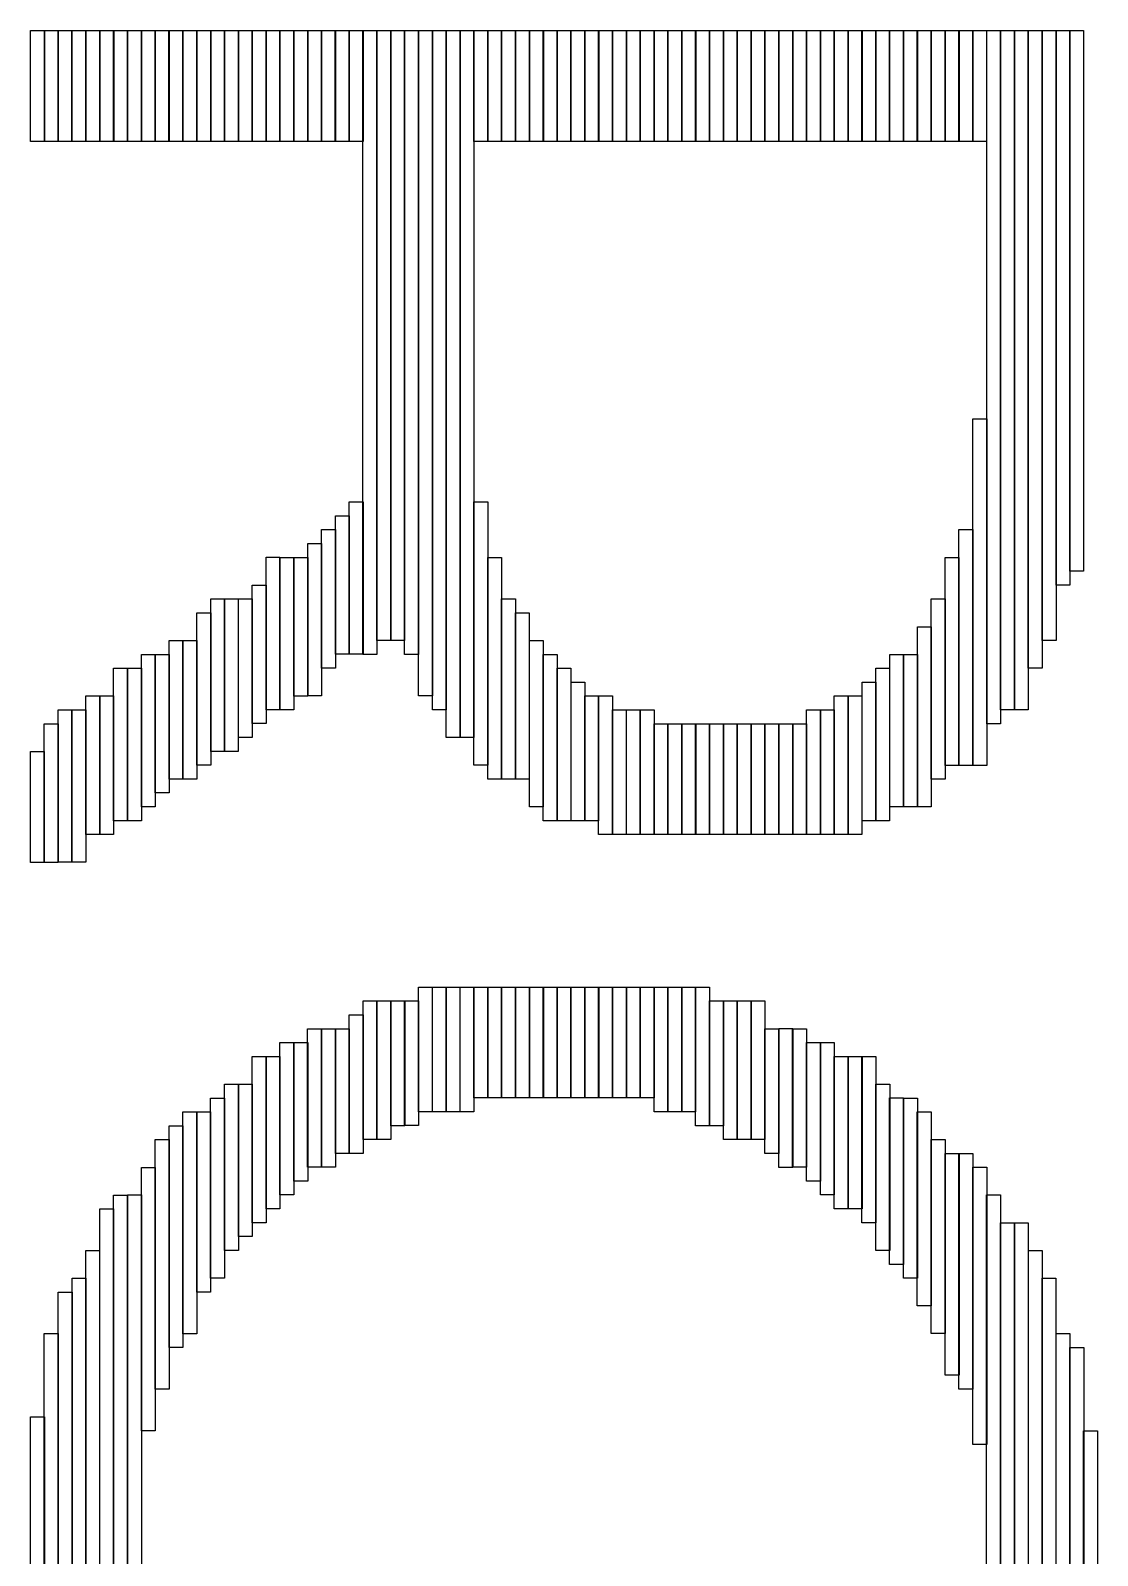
# Model space of a CAD drawing. Header units: inches. Extents: x -22 to 5433, y -38 to 5417.
# Drawn here: x -9.59 to -8.05, y -1.033 to 1.168 of the extents above; entities that cross this region are included whole.
import ezdxf

# ---------------------------------------------------------------- set-up
doc = ezdxf.new("R2010")
doc.units = ezdxf.units.IN
doc.layers.add('Top Overlay', color=2, linetype='Continuous')

msp = doc.modelspace()

# ---------------------------------------------------------------- linework, layer by layer
at = {"layer": 'Top Overlay'}
for p, q in [((-9.5899, 1.0075), (-9.5899, 1.1675)), ((-9.5899, 1.1675), (-9.5698, 1.1675)), ((-9.5698, 1.0075), (-9.5698, 1.1675)), ((-9.5698, 1.1675), (-9.5498, 1.1675)), ((-9.5698, 1.1675), (-9.5698, 1.0075)), ((-9.55, 1.0075), (-9.55, 1.1675)), ((-9.55, 1.1675), (-9.53, 1.1675)), ((-9.5498, 1.1675), (-9.5498, 1.0075)), ((-9.53, 1.0075), (-9.53, 1.1675)), ((-9.53, 1.1675), (-9.5099, 1.1675)), ((-9.53, 1.1675), (-9.53, 1.0075)), ((-9.5099, 1.0075), (-9.5099, 1.1675)), ((-9.5099, 1.1675), (-9.4898, 1.1675)), ((-9.5099, 1.1675), (-9.5099, 1.0075)), ((-9.4898, 1.0075), (-9.4898, 1.1675)), ((-9.4898, 1.1675), (-9.4698, 1.1675)), ((-9.4898, 1.1675), (-9.4898, 1.0075)), ((-9.47, 1.0075), (-9.47, 1.1675)), ((-9.47, 1.1675), (-9.4499, 1.1675)), ((-9.4698, 1.1675), (-9.4698, 1.0075)), ((-9.4499, 1.0075), (-9.4499, 1.1675)), ((-9.4499, 1.1675), (-9.4299, 1.1675)), ((-9.4499, 1.1675), (-9.4499, 1.0075)), ((-9.4299, 1.0075), (-9.4299, 1.1675)), ((-9.4299, 1.1675), (-9.4098, 1.1675)), ((-9.4299, 1.1675), (-9.4299, 1.0075)), ((-9.4098, 1.0075), (-9.4098, 1.1675)), ((-9.4098, 1.1675), (-9.3897, 1.1675)), ((-9.4098, 1.1675), (-9.4098, 1.0075)), ((-9.39, 1.0075), (-9.39, 1.1675)), ((-9.39, 1.1675), (-9.3699, 1.1675)), ((-9.3897, 1.1675), (-9.3897, 1.0075)), ((-9.3699, 1.0075), (-9.3699, 1.1675)), ((-9.3699, 1.1675), (-9.3499, 1.1675)), ((-9.3699, 1.1675), (-9.3699, 1.0075)), ((-9.3499, 1.0075), (-9.3499, 1.1675)), ((-9.3499, 1.1675), (-9.3298, 1.1675)), ((-9.3499, 1.1675), (-9.3499, 1.0075)), ((-9.3298, 1.0075), (-9.3298, 1.1675)), ((-9.3298, 1.1675), (-9.3097, 1.1675)), ((-9.3298, 1.1675), (-9.3298, 1.0075)), ((-9.31, 1.0075), (-9.31, 1.1675)), ((-9.31, 1.1675), (-9.2899, 1.1675)), ((-9.3097, 1.1675), (-9.3097, 1.0075)), ((-9.2899, 1.0075), (-9.2899, 1.1675)), ((-9.2899, 1.1675), (-9.2699, 1.1675)), ((-9.2899, 1.1675), (-9.2899, 1.0075)), ((-9.2699, 1.0075), (-9.2699, 1.1675)), ((-9.2699, 1.1675), (-9.2498, 1.1675)), ((-9.2699, 1.1675), (-9.2699, 1.0075)), ((-9.2499, 1.0076), (-9.2499, 1.1674)), ((-9.2499, 1.1674), (-9.2299, 1.1674)), ((-9.2498, 1.1675), (-9.2498, 1.0075)), ((-9.23, 1.0075), (-9.23, 1.1675)), ((-9.23, 1.1675), (-9.2099, 1.1675)), ((-9.2299, 1.1674), (-9.2299, 1.0076)), ((-9.2099, 1.0075), (-9.2099, 1.1675)), ((-9.2099, 1.1675), (-9.1898, 1.1675)), ((-9.2099, 1.1675), (-9.2099, 1.0075)), ((-9.1898, 1.0075), (-9.1898, 1.1675)), ((-9.1898, 1.1675), (-9.1698, 1.1675)), ((-9.1898, 1.1675), (-9.1898, 1.0075)), ((-9.1699, 1.0076), (-9.1699, 1.1674)), ((-9.1699, 1.1674), (-9.1498, 1.1674)), ((-9.1698, 1.1675), (-9.1698, 1.0075)), ((-9.15, 1.0075), (-9.15, 1.1675)), ((-9.15, 1.1675), (-9.1299, 1.1675)), ((-9.1498, 1.1674), (-9.1498, 1.0076)), ((-9.1299, 1.0075), (-9.1299, 1.1675)), ((-9.1299, 1.1675), (-9.1098, 1.1675)), ((-9.1299, 1.1675), (-9.1299, 1.0075)), ((-9.11, 0.2675), (-9.11, 1.1674)), ((-9.11, 1.1674), (-9.0899, 1.1674)), ((-9.1098, 1.1675), (-9.1098, 1.0075)), ((-9.0899, 0.2875), (-9.0899, 1.1676)), ((-9.0899, 1.1676), (-9.0698, 1.1676)), ((-9.0899, 1.1674), (-9.0899, 0.2675)), ((-9.07, 0.2877), (-9.07, 1.1675)), ((-9.07, 1.1675), (-9.0499, 1.1675)), ((-9.0698, 1.1676), (-9.0698, 0.2875)), ((-9.0499, 0.2673), (-9.0499, 1.1675)), ((-9.0499, 1.1675), (-9.0298, 1.1675)), ((-9.0499, 1.1675), (-9.0499, 0.2877)), ((-9.03, 0.2075), (-9.03, 1.1674)), ((-9.03, 1.1674), (-9.0099, 1.1674)), ((-9.0298, 1.1675), (-9.0298, 0.2673)), ((-9.0099, 0.1875), (-9.0099, 1.1676)), ((-9.0099, 1.1676), (-8.9898, 1.1676)), ((-9.0099, 1.1674), (-9.0099, 0.2075)), ((-8.9899, 0.1474), (-8.9899, 1.1675)), ((-8.9899, 1.1675), (-8.9699, 1.1675)), ((-8.9898, 1.1676), (-8.9898, 0.1875)), ((-8.9699, 0.1474), (-8.9699, 1.1675)), ((-8.9699, 1.1675), (-8.9498, 1.1675)), ((-8.9699, 1.1675), (-8.9699, 0.1474)), ((-8.9498, 1.0075), (-8.9498, 1.1675)), ((-8.9498, 1.1675), (-8.9298, 1.1675)), ((-8.9498, 1.1675), (-8.9498, 0.1474)), ((-8.93, 1.0075), (-8.93, 1.1675)), ((-8.93, 1.1675), (-8.9099, 1.1675)), ((-8.9298, 1.1675), (-8.9298, 1.0075)), ((-8.9099, 1.0075), (-8.9099, 1.1675)), ((-8.9099, 1.1675), (-8.8899, 1.1675)), ((-8.9099, 1.1675), (-8.9099, 1.0075)), ((-8.8899, 1.0075), (-8.8899, 1.1675)), ((-8.8899, 1.1675), (-8.8698, 1.1675)), ((-8.8899, 1.1675), (-8.8899, 1.0075)), ((-8.8698, 1.0075), (-8.8698, 1.1675)), ((-8.8698, 1.1675), (-8.8497, 1.1675)), ((-8.8698, 1.1675), (-8.8698, 1.0075)), ((-8.85, 1.0075), (-8.85, 1.1675)), ((-8.85, 1.1675), (-8.8299, 1.1675)), ((-8.8497, 1.1675), (-8.8497, 1.0075)), ((-8.8299, 1.0075), (-8.8299, 1.1675)), ((-8.8299, 1.1675), (-8.8099, 1.1675)), ((-8.8299, 1.1675), (-8.8299, 1.0075)), ((-8.8099, 1.0075), (-8.8099, 1.1675)), ((-8.8099, 1.1675), (-8.7898, 1.1675)), ((-8.8099, 1.1675), (-8.8099, 1.0075)), ((-8.7898, 1.0075), (-8.7898, 1.1675)), ((-8.7898, 1.1675), (-8.7697, 1.1675)), ((-8.7898, 1.1675), (-8.7898, 1.0075)), ((-8.77, 1.0075), (-8.77, 1.1675)), ((-8.77, 1.1675), (-8.7499, 1.1675)), ((-8.7697, 1.1675), (-8.7697, 1.0075)), ((-8.7499, 1.0075), (-8.7499, 1.1675)), ((-8.7499, 1.1675), (-8.7299, 1.1675)), ((-8.7499, 1.1675), (-8.7499, 1.0075)), ((-8.7299, 1.0075), (-8.7299, 1.1675)), ((-8.7299, 1.1675), (-8.7098, 1.1675)), ((-8.7299, 1.1675), (-8.7299, 1.0075)), ((-8.7099, 1.0076), (-8.7099, 1.1674)), ((-8.7099, 1.1674), (-8.6898, 1.1674)), ((-8.7098, 1.1675), (-8.7098, 1.0075)), ((-8.69, 1.0075), (-8.69, 1.1675)), ((-8.69, 1.1675), (-8.6699, 1.1675)), ((-8.6898, 1.1674), (-8.6898, 1.0076)), ((-8.6699, 1.0075), (-8.6699, 1.1675)), ((-8.6699, 1.1675), (-8.6498, 1.1675)), ((-8.6699, 1.1675), (-8.6699, 1.0075)), ((-8.6498, 1.0075), (-8.6498, 1.1675)), ((-8.6498, 1.1675), (-8.6298, 1.1675)), ((-8.6498, 1.1675), (-8.6498, 1.0075)), ((-8.6299, 1.0076), (-8.6299, 1.1674)), ((-8.6299, 1.1674), (-8.6098, 1.1674)), ((-8.6298, 1.1675), (-8.6298, 1.0075)), ((-8.61, 1.0075), (-8.61, 1.1675)), ((-8.61, 1.1675), (-8.5899, 1.1675)), ((-8.6098, 1.1674), (-8.6098, 1.0076)), ((-8.5899, 1.1675), (-8.5899, 1.0075)), ((-8.5899, 1.0075), (-8.5899, 1.1675)), ((-8.5899, 1.1675), (-8.5698, 1.1675)), ((-8.5698, 1.0075), (-8.5698, 1.1675)), ((-8.5698, 1.1675), (-8.5498, 1.1675)), ((-8.5698, 1.1675), (-8.5698, 1.0075)), ((-8.55, 1.0075), (-8.55, 1.1675)), ((-8.55, 1.1675), (-8.53, 1.1675)), ((-8.5498, 1.1675), (-8.5498, 1.0075)), ((-8.53, 1.0075), (-8.53, 1.1675)), ((-8.53, 1.1675), (-8.5099, 1.1675)), ((-8.53, 1.1675), (-8.53, 1.0075)), ((-8.5099, 1.0075), (-8.5099, 1.1675)), ((-8.5099, 1.1675), (-8.4898, 1.1675)), ((-8.5099, 1.1675), (-8.5099, 1.0075)), ((-8.4898, 1.0075), (-8.4898, 1.1675)), ((-8.4898, 1.1675), (-8.4698, 1.1675)), ((-8.4898, 1.1675), (-8.4898, 1.0075)), ((-8.47, 1.0075), (-8.47, 1.1675)), ((-8.47, 1.1675), (-8.4499, 1.1675)), ((-8.4698, 1.1675), (-8.4698, 1.0075)), ((-8.4499, 1.0075), (-8.4499, 1.1675)), ((-8.4499, 1.1675), (-8.4299, 1.1675)), ((-8.4499, 1.1675), (-8.4499, 1.0075)), ((-8.4299, 1.0075), (-8.4299, 1.1675)), ((-8.4299, 1.1675), (-8.4098, 1.1675)), ((-8.4299, 1.1675), (-8.4299, 1.0075)), ((-8.4098, 1.0075), (-8.4098, 1.1675)), ((-8.4098, 1.1675), (-8.3897, 1.1675)), ((-8.4098, 1.1675), (-8.4098, 1.0075)), ((-8.39, 1.0075), (-8.39, 1.1675)), ((-8.39, 1.1675), (-8.3699, 1.1675)), ((-8.3897, 1.1675), (-8.3897, 1.0075)), ((-8.3699, 1.0075), (-8.3699, 1.1675)), ((-8.3699, 1.1675), (-8.3499, 1.1675)), ((-8.3699, 1.1675), (-8.3699, 1.0075)), ((-8.3499, 1.0075), (-8.3499, 1.1675)), ((-8.3499, 1.1675), (-8.3298, 1.1675)), ((-8.3499, 1.1675), (-8.3499, 1.0075)), ((-8.3298, 1.0075), (-8.3298, 1.1675)), ((-8.3298, 1.1675), (-8.3097, 1.1675)), ((-8.3298, 1.1675), (-8.3298, 1.0075)), ((-8.31, 1.0075), (-8.31, 1.1675)), ((-8.31, 1.1675), (-8.2899, 1.1675)), ((-8.3097, 1.1675), (-8.3097, 1.0075)), ((-8.2899, 1.0075), (-8.2899, 1.1675)), ((-8.2899, 1.1675), (-8.2699, 1.1675)), ((-8.2899, 1.1675), (-8.2899, 1.0075)), ((-8.2699, 1.1675), (-8.2699, 1.0075)), ((-8.2699, 1.0075), (-8.2699, 1.1675)), ((-8.2699, 1.1675), (-8.2498, 1.1675)), ((-8.2499, 1.0076), (-8.2499, 1.1674)), ((-8.2499, 1.1674), (-8.2299, 1.1674)), ((-8.2498, 1.1675), (-8.2498, 1.0075)), ((-8.23, 1.0075), (-8.23, 1.1675)), ((-8.23, 1.1675), (-8.2099, 1.1675)), ((-8.2299, 1.1674), (-8.2299, 1.0076)), ((-8.2099, 1.1675), (-8.2099, 1.0075)), ((-8.2097, 0.1675), (-8.2097, 1.1675)), ((-8.2097, 1.1675), (-8.1898, 1.1675)), ((-8.1898, 0.1876), (-8.1898, 1.1675)), ((-8.1898, 1.1675), (-8.1698, 1.1675)), ((-8.1898, 1.1675), (-8.1898, 0.1675)), ((-8.1699, 0.1875), (-8.1699, 1.1676)), ((-8.1699, 1.1676), (-8.1498, 1.1676)), ((-8.1698, 1.1675), (-8.1698, 0.1876)), ((-8.15, 0.2475), (-8.15, 1.1675)), ((-8.15, 1.1675), (-8.1299, 1.1675)), ((-8.1498, 1.1676), (-8.1498, 0.1875)), ((-8.1299, 0.2877), (-8.1299, 1.1675)), ((-8.1299, 1.1675), (-8.1098, 1.1675)), ((-8.1299, 1.1675), (-8.1299, 0.2475)), ((-8.1098, 0.3674), (-8.1098, 1.1675)), ((-8.1098, 1.1675), (-8.0898, 1.1675)), ((-8.1098, 1.1675), (-8.1098, 0.2877)), ((-8.0898, 0.3875), (-8.0898, 1.1675)), ((-8.0898, 1.1675), (-8.07, 1.1675)), ((-8.0898, 1.1675), (-8.0898, 0.3674)), ((-8.07, 1.1675), (-8.07, 0.3875)), ((-9.5698, 1.0075), (-9.5899, 1.0075)), ((-9.5498, 1.0075), (-9.5698, 1.0075)), ((-9.53, 1.0075), (-9.55, 1.0075)), ((-9.5099, 1.0075), (-9.53, 1.0075)), ((-9.4898, 1.0075), (-9.5099, 1.0075)), ((-9.4698, 1.0075), (-9.4898, 1.0075)), ((-9.4499, 1.0075), (-9.47, 1.0075)), ((-9.4299, 1.0075), (-9.4499, 1.0075)), ((-9.4098, 1.0075), (-9.4299, 1.0075)), ((-9.3897, 1.0075), (-9.4098, 1.0075)), ((-9.3699, 1.0075), (-9.39, 1.0075)), ((-9.3499, 1.0075), (-9.3699, 1.0075)), ((-9.3298, 1.0075), (-9.3499, 1.0075)), ((-9.3097, 1.0075), (-9.3298, 1.0075)), ((-9.2899, 1.0075), (-9.31, 1.0075)), ((-9.2699, 1.0075), (-9.2899, 1.0075)), ((-9.2498, 1.0075), (-9.2699, 1.0075)), ((-9.2299, 1.0076), (-9.2499, 1.0076)), ((-9.2099, 1.0075), (-9.23, 1.0075)), ((-9.1898, 1.0075), (-9.2099, 1.0075)), ((-9.1698, 1.0075), (-9.1898, 1.0075)), ((-9.1498, 1.0076), (-9.1699, 1.0076)), ((-9.1299, 1.0075), (-9.15, 1.0075)), ((-9.1098, 1.0075), (-9.1299, 1.0075)), ((-8.9298, 1.0075), (-8.9498, 1.0075)), ((-8.9099, 1.0075), (-8.93, 1.0075)), ((-8.8899, 1.0075), (-8.9099, 1.0075)), ((-8.8698, 1.0075), (-8.8899, 1.0075)), ((-8.8497, 1.0075), (-8.8698, 1.0075)), ((-8.8299, 1.0075), (-8.85, 1.0075)), ((-8.8099, 1.0075), (-8.8299, 1.0075)), ((-8.7898, 1.0075), (-8.8099, 1.0075)), ((-8.7697, 1.0075), (-8.7898, 1.0075)), ((-8.7499, 1.0075), (-8.77, 1.0075)), ((-8.7299, 1.0075), (-8.7499, 1.0075)), ((-8.7098, 1.0075), (-8.7299, 1.0075)), ((-8.6898, 1.0076), (-8.7099, 1.0076)), ((-8.6699, 1.0075), (-8.69, 1.0075)), ((-8.6498, 1.0075), (-8.6699, 1.0075)), ((-8.6298, 1.0075), (-8.6498, 1.0075)), ((-8.6098, 1.0076), (-8.6299, 1.0076)), ((-8.5899, 1.0075), (-8.61, 1.0075)), ((-8.5698, 1.0075), (-8.5899, 1.0075)), ((-8.5498, 1.0075), (-8.5698, 1.0075)), ((-8.53, 1.0075), (-8.55, 1.0075)), ((-8.5099, 1.0075), (-8.53, 1.0075)), ((-8.4898, 1.0075), (-8.5099, 1.0075)), ((-8.4698, 1.0075), (-8.4898, 1.0075)), ((-8.4499, 1.0075), (-8.47, 1.0075)), ((-8.4299, 1.0075), (-8.4499, 1.0075)), ((-8.4098, 1.0075), (-8.4299, 1.0075)), ((-8.3897, 1.0075), (-8.4098, 1.0075)), ((-8.3699, 1.0075), (-8.39, 1.0075)), ((-8.3499, 1.0075), (-8.3699, 1.0075)), ((-8.3298, 1.0075), (-8.3499, 1.0075)), ((-8.3097, 1.0075), (-8.3298, 1.0075)), ((-8.2899, 1.0075), (-8.31, 1.0075)), ((-8.2699, 1.0075), (-8.2899, 1.0075)), ((-8.2498, 1.0075), (-8.2699, 1.0075)), ((-8.2299, 1.0076), (-8.2499, 1.0076)), ((-8.2099, 1.0075), (-8.23, 1.0075)), ((-8.2299, 0.1074), (-8.2299, 0.6076)), ((-8.2299, 0.6076), (-8.2098, 0.6076)), ((-8.2098, 0.6076), (-8.2098, 0.1074)), ((-9.1299, 0.2676), (-9.1299, 0.4876)), ((-9.1299, 0.4876), (-9.1098, 0.4876)), ((-9.1098, 0.4876), (-9.1098, 0.2676)), ((-8.9498, 0.1076), (-8.9498, 0.4876)), ((-8.9498, 0.4876), (-8.9298, 0.4876)), ((-8.9298, 0.4876), (-8.9298, 0.1076)), ((-9.1497, 0.2676), (-9.1497, 0.4675)), ((-9.1497, 0.4675), (-9.1299, 0.4675)), ((-9.1299, 0.4675), (-9.1299, 0.2676)), ((-9.1699, 0.2477), (-9.1699, 0.4475)), ((-9.1699, 0.4475), (-9.1498, 0.4475)), ((-9.1498, 0.4475), (-9.1498, 0.2477)), ((-8.2499, 0.1074), (-8.2499, 0.4475)), ((-8.2499, 0.4475), (-8.2299, 0.4475)), ((-8.2299, 0.4475), (-8.2299, 0.1074)), ((-9.1897, 0.2075), (-9.1897, 0.4275)), ((-9.1897, 0.4275), (-9.1699, 0.4275)), ((-9.1699, 0.4275), (-9.1699, 0.2075)), ((-9.2499, 0.1875), (-9.2499, 0.4077)), ((-9.2499, 0.4077), (-9.2299, 0.4077)), ((-9.23, 0.1876), (-9.23, 0.4075)), ((-9.23, 0.4075), (-9.2099, 0.4075)), ((-9.2299, 0.4077), (-9.2299, 0.1875)), ((-9.2099, 0.2074), (-9.2099, 0.4075)), ((-9.2099, 0.4075), (-9.1898, 0.4075)), ((-9.2099, 0.4075), (-9.2099, 0.1876)), ((-9.1898, 0.4075), (-9.1898, 0.2074)), ((-8.93, 0.0875), (-8.93, 0.4075)), ((-8.93, 0.4075), (-8.9099, 0.4075)), ((-8.9099, 0.4075), (-8.9099, 0.0875)), ((-8.27, 0.1074), (-8.27, 0.4074)), ((-8.27, 0.4074), (-8.2499, 0.4074)), ((-8.2499, 0.4074), (-8.2499, 0.1074)), ((-8.07, 0.3875), (-8.0898, 0.3875)), ((-9.27, 0.1676), (-9.27, 0.3675)), ((-9.27, 0.3675), (-9.2499, 0.3675)), ((-9.2499, 0.3675), (-9.2499, 0.1676)), ((-8.0898, 0.3674), (-8.1098, 0.3674)), ((-9.3298, 0.1274), (-9.3298, 0.3476)), ((-9.3298, 0.3476), (-9.31, 0.3476)), ((-9.31, 0.3476), (-9.31, 0.1274)), ((-9.3099, 0.1275), (-9.3099, 0.3475)), ((-9.3099, 0.3475), (-9.2901, 0.3475)), ((-9.2901, 0.3475), (-9.2901, 0.1275)), ((-9.2899, 0.1474), (-9.2899, 0.3476)), ((-9.2899, 0.3476), (-9.2699, 0.3476)), ((-9.2699, 0.3476), (-9.2699, 0.1474)), ((-8.9099, 0.0875), (-8.9099, 0.3476)), ((-8.9099, 0.3476), (-8.8899, 0.3476)), ((-8.8899, 0.3476), (-8.8899, 0.0875)), ((-8.2899, 0.0875), (-8.2899, 0.3476)), ((-8.2899, 0.3476), (-8.2699, 0.3476)), ((-8.2699, 0.3476), (-8.2699, 0.0875)), ((-9.3499, 0.1076), (-9.3499, 0.3275)), ((-9.3499, 0.3275), (-9.3298, 0.3275)), ((-9.3298, 0.3275), (-9.3298, 0.1076)), ((-8.8899, 0.0875), (-8.8899, 0.3275)), ((-8.8899, 0.3275), (-8.8701, 0.3275)), ((-8.8701, 0.3275), (-8.8701, 0.0875)), ((-9.3899, 0.0876), (-9.3899, 0.2875)), ((-9.3899, 0.2875), (-9.3698, 0.2875)), ((-9.3699, 0.0875), (-9.3699, 0.2877)), ((-9.3699, 0.2877), (-9.3499, 0.2877)), ((-9.3698, 0.2875), (-9.3698, 0.0876)), ((-9.3499, 0.2877), (-9.3499, 0.0875)), ((-9.0698, 0.2875), (-9.0899, 0.2875)), ((-9.0499, 0.2877), (-9.07, 0.2877)), ((-8.8699, 0.0475), (-8.8699, 0.2875)), ((-8.8699, 0.2875), (-8.8499, 0.2875)), ((-8.8499, 0.2875), (-8.8499, 0.0475)), ((-8.3099, 0.0475), (-8.3099, 0.3073)), ((-8.3099, 0.3073), (-8.2898, 0.3073)), ((-8.2898, 0.3073), (-8.2898, 0.0475)), ((-8.1098, 0.2877), (-8.1299, 0.2877)), ((-9.4298, 0.0475), (-9.4298, 0.2675)), ((-9.4298, 0.2675), (-9.4099, 0.2675)), ((-9.4099, 0.0676), (-9.4099, 0.2675)), ((-9.4099, 0.2675), (-9.3899, 0.2675)), ((-9.4099, 0.2675), (-9.4099, 0.0475)), ((-9.3899, 0.2675), (-9.3899, 0.0676)), ((-9.1299, 0.2676), (-9.1497, 0.2676)), ((-9.1098, 0.2676), (-9.1299, 0.2676)), ((-9.0899, 0.2675), (-9.11, 0.2675)), ((-9.0298, 0.2673), (-9.0499, 0.2673)), ((-8.8499, 0.0274), (-8.8499, 0.2675)), ((-8.8499, 0.2675), (-8.8298, 0.2675)), ((-8.8298, 0.2675), (-8.8298, 0.0274)), ((-8.3497, 0.0475), (-8.3497, 0.2675)), ((-8.3497, 0.2675), (-8.3299, 0.2675)), ((-8.3299, 0.2675), (-8.3299, 0.0475)), ((-8.3297, 0.0475), (-8.3297, 0.2675)), ((-8.3297, 0.2675), (-8.3099, 0.2675)), ((-8.3099, 0.2675), (-8.3099, 0.0475)), ((-9.47, 0.0276), (-9.47, 0.2475)), ((-9.47, 0.2475), (-9.4499, 0.2475)), ((-9.4499, 0.2475), (-9.4499, 0.0276)), ((-9.4499, 0.0276), (-9.4499, 0.2475)), ((-9.4499, 0.2475), (-9.4299, 0.2475)), ((-9.4299, 0.2475), (-9.4299, 0.0276)), ((-9.1498, 0.2477), (-9.1699, 0.2477)), ((-8.8299, 0.0276), (-8.8299, 0.2475)), ((-8.8299, 0.2475), (-8.8099, 0.2475)), ((-8.8099, 0.2475), (-8.8099, 0.0276)), ((-8.3699, 0.0276), (-8.3699, 0.2475)), ((-8.3699, 0.2475), (-8.3499, 0.2475)), ((-8.3499, 0.2475), (-8.3499, 0.0276)), ((-8.1299, 0.2475), (-8.15, 0.2475)), ((-8.8097, 0.0274), (-8.8097, 0.2276)), ((-8.8097, 0.2276), (-8.7899, 0.2276)), ((-8.7899, 0.2276), (-8.7899, 0.0274)), ((-8.3897, 0.0276), (-8.3897, 0.2275)), ((-8.3897, 0.2275), (-8.3699, 0.2275)), ((-8.3699, 0.2275), (-8.3699, 0.0276)), ((-9.5099, 0.0075), (-9.5099, 0.2076)), ((-9.5099, 0.2076), (-9.4898, 0.2076)), ((-9.4899, 0.0076), (-9.4899, 0.2075)), ((-9.4899, 0.2075), (-9.4699, 0.2075)), ((-9.4898, 0.2076), (-9.4898, 0.0075)), ((-9.4699, 0.2075), (-9.4699, 0.0076)), ((-9.1898, 0.2074), (-9.2099, 0.2074)), ((-9.1699, 0.2075), (-9.1897, 0.2075)), ((-9.0099, 0.2075), (-9.03, 0.2075)), ((-8.7899, 0.0274), (-8.7899, 0.2075)), ((-8.7899, 0.2075), (-8.7699, 0.2075)), ((-8.7699, 0.0076), (-8.7699, 0.2075)), ((-8.7699, 0.2075), (-8.7498, 0.2075)), ((-8.7699, 0.2075), (-8.7699, 0.0274)), ((-8.7498, 0.2075), (-8.7498, 0.0076)), ((-8.4299, 0.0075), (-8.4299, 0.2076)), ((-8.4299, 0.2076), (-8.4098, 0.2076)), ((-8.4099, 0.0076), (-8.4099, 0.2075)), ((-8.4099, 0.2075), (-8.3899, 0.2075)), ((-8.4098, 0.2076), (-8.4098, 0.0075)), ((-8.3899, 0.2075), (-8.3899, 0.0076)), ((-9.55, -0.0324), (-9.55, 0.1876)), ((-9.55, 0.1876), (-9.53, 0.1876)), ((-9.53, -0.0324), (-9.53, 0.1876)), ((-9.53, 0.1876), (-9.5099, 0.1876)), ((-9.53, 0.1876), (-9.53, -0.0324)), ((-9.5099, 0.1876), (-9.5099, -0.0324)), ((-9.2299, 0.1875), (-9.2499, 0.1875)), ((-9.2099, 0.1876), (-9.23, 0.1876)), ((-8.9898, 0.1875), (-9.0099, 0.1875)), ((-8.7498, 0.0076), (-8.7498, 0.1875)), ((-8.7498, 0.1875), (-8.73, 0.1875)), ((-8.73, 0.1875), (-8.73, 0.0076)), ((-8.7299, 0.0075), (-8.7299, 0.1876)), ((-8.7299, 0.1876), (-8.71, 0.1876)), ((-8.71, 0.1876), (-8.71, 0.0075)), ((-8.7098, 0.0075), (-8.7098, 0.1876)), ((-8.7098, 0.1876), (-8.69, 0.1876)), ((-8.69, 0.1876), (-8.69, 0.0075)), ((-8.4698, 0.0075), (-8.4698, 0.1876)), ((-8.4698, 0.1876), (-8.4499, 0.1876)), ((-8.4499, 0.1876), (-8.4499, 0.0075)), ((-8.4498, 0.0076), (-8.4498, 0.1875)), ((-8.4498, 0.1875), (-8.43, 0.1875)), ((-8.43, 0.1875), (-8.43, 0.0076)), ((-8.1698, 0.1876), (-8.1898, 0.1876)), ((-8.1498, 0.1875), (-8.1699, 0.1875)), ((-9.57, -0.0325), (-9.57, 0.1674)), ((-9.57, 0.1674), (-9.5499, 0.1674)), ((-9.5499, 0.1674), (-9.5499, -0.0325)), ((-9.2499, 0.1676), (-9.27, 0.1676)), ((-8.69, 0.0075), (-8.69, 0.1675)), ((-8.69, 0.1675), (-8.6699, 0.1675)), ((-8.6699, 0.1675), (-8.6699, 0.0075)), ((-8.6699, 0.0075), (-8.6699, 0.1675)), ((-8.6699, 0.1675), (-8.6498, 0.1675)), ((-8.6498, 0.0075), (-8.6498, 0.1675)), ((-8.6498, 0.1675), (-8.6298, 0.1675)), ((-8.6498, 0.1675), (-8.6498, 0.0075)), ((-8.6299, 0.0076), (-8.6299, 0.1674)), ((-8.6299, 0.1674), (-8.6098, 0.1674)), ((-8.6298, 0.1675), (-8.6298, 0.0075)), ((-8.61, 0.0075), (-8.61, 0.1675)), ((-8.61, 0.1675), (-8.5899, 0.1675)), ((-8.6098, 0.1674), (-8.6098, 0.0076)), ((-8.5899, 0.0075), (-8.5899, 0.1675)), ((-8.5899, 0.1675), (-8.5698, 0.1675)), ((-8.5899, 0.1675), (-8.5899, 0.0075)), ((-8.5698, 0.0075), (-8.5698, 0.1675)), ((-8.5698, 0.1675), (-8.5498, 0.1675)), ((-8.5698, 0.1675), (-8.5698, 0.0075)), ((-8.55, 0.0075), (-8.55, 0.1675)), ((-8.55, 0.1675), (-8.53, 0.1675)), ((-8.5498, 0.1675), (-8.5498, 0.0075)), ((-8.53, 0.0075), (-8.53, 0.1675)), ((-8.53, 0.1675), (-8.5099, 0.1675)), ((-8.53, 0.1675), (-8.53, 0.0075)), ((-8.5099, 0.0075), (-8.5099, 0.1675)), ((-8.5099, 0.1675), (-8.4898, 0.1675)), ((-8.5099, 0.1675), (-8.5099, 0.0075)), ((-8.4898, 0.0075), (-8.4898, 0.1675)), ((-8.4898, 0.1675), (-8.4698, 0.1675)), ((-8.4898, 0.1675), (-8.4898, 0.0075)), ((-8.4698, 0.1675), (-8.4698, 0.0075)), ((-8.1898, 0.1675), (-8.2097, 0.1675)), ((-9.2699, 0.1474), (-9.2899, 0.1474)), ((-8.9699, 0.1474), (-8.9899, 0.1474)), ((-8.9498, 0.1474), (-8.9699, 0.1474)), ((-9.5898, -0.0325), (-9.5898, 0.1275)), ((-9.5898, 0.1275), (-9.57, 0.1275)), ((-9.57, 0.1275), (-9.57, -0.0325)), ((-9.31, 0.1274), (-9.3298, 0.1274)), ((-9.2901, 0.1275), (-9.3099, 0.1275)), ((-9.3298, 0.1076), (-9.3499, 0.1076)), ((-8.9298, 0.1076), (-8.9498, 0.1076)), ((-8.2499, 0.1074), (-8.27, 0.1074)), ((-8.2299, 0.1074), (-8.2499, 0.1074)), ((-8.2098, 0.1074), (-8.2299, 0.1074)), ((-9.3899, 0.0676), (-9.4099, 0.0676)), ((-9.3698, 0.0876), (-9.3899, 0.0876)), ((-9.3499, 0.0875), (-9.3699, 0.0875)), ((-8.9099, 0.0875), (-8.93, 0.0875)), ((-8.8899, 0.0875), (-8.9099, 0.0875)), ((-8.8701, 0.0875), (-8.8899, 0.0875)), ((-8.2699, 0.0875), (-8.2899, 0.0875)), ((-9.4099, 0.0475), (-9.4298, 0.0475)), ((-8.8499, 0.0475), (-8.8699, 0.0475)), ((-8.3299, 0.0475), (-8.3497, 0.0475)), ((-8.3099, 0.0475), (-8.3297, 0.0475)), ((-8.2898, 0.0475), (-8.3099, 0.0475)), ((-9.4499, 0.0276), (-9.47, 0.0276)), ((-9.4299, 0.0276), (-9.4499, 0.0276)), ((-8.8298, 0.0274), (-8.8499, 0.0274)), ((-8.8099, 0.0276), (-8.8299, 0.0276)), ((-8.7899, 0.0274), (-8.8097, 0.0274)), ((-8.7699, 0.0274), (-8.7899, 0.0274)), ((-8.3699, 0.0276), (-8.3897, 0.0276)), ((-8.3499, 0.0276), (-8.3699, 0.0276)), ((-9.4898, 0.0075), (-9.5099, 0.0075)), ((-9.4699, 0.0076), (-9.4899, 0.0076)), ((-8.7498, 0.0076), (-8.7699, 0.0076)), ((-8.73, 0.0076), (-8.7498, 0.0076)), ((-8.71, 0.0075), (-8.7299, 0.0075)), ((-8.69, 0.0075), (-8.7098, 0.0075)), ((-8.6699, 0.0075), (-8.69, 0.0075)), ((-8.6498, 0.0075), (-8.6699, 0.0075)), ((-8.6298, 0.0075), (-8.6498, 0.0075)), ((-8.6098, 0.0076), (-8.6299, 0.0076)), ((-8.5899, 0.0075), (-8.61, 0.0075)), ((-8.5698, 0.0075), (-8.5899, 0.0075)), ((-8.5498, 0.0075), (-8.5698, 0.0075)), ((-8.53, 0.0075), (-8.55, 0.0075)), ((-8.5099, 0.0075), (-8.53, 0.0075)), ((-8.4898, 0.0075), (-8.5099, 0.0075)), ((-8.4698, 0.0075), (-8.4898, 0.0075)), ((-8.4499, 0.0075), (-8.4698, 0.0075)), ((-8.43, 0.0076), (-8.4498, 0.0076)), ((-8.4098, 0.0075), (-8.4299, 0.0075)), ((-8.3899, 0.0076), (-8.4099, 0.0076)), ((-9.57, -0.0325), (-9.5898, -0.0325)), ((-9.5499, -0.0325), (-9.57, -0.0325)), ((-9.53, -0.0324), (-9.55, -0.0324)), ((-9.5099, -0.0324), (-9.53, -0.0324)), ((-9.0298, -0.3926), (-9.0298, -0.2125)), ((-9.0298, -0.2125), (-9.01, -0.2125)), ((-9.01, -0.2125), (-9.01, -0.3926)), ((-9.0098, -0.3926), (-9.0098, -0.2125)), ((-9.0098, -0.2125), (-8.9899, -0.2125)), ((-8.9899, -0.2125), (-8.9899, -0.3926)), ((-8.9898, -0.3924), (-8.9898, -0.2126)), ((-8.9898, -0.2126), (-8.97, -0.2126)), ((-8.97, -0.2126), (-8.97, -0.3924)), ((-8.9698, -0.3924), (-8.9698, -0.2126)), ((-8.9698, -0.2126), (-8.9499, -0.2126)), ((-8.9499, -0.2126), (-8.9499, -0.3924)), ((-8.9498, -0.3725), (-8.9498, -0.2125)), ((-8.9498, -0.2125), (-8.9298, -0.2125)), ((-8.93, -0.3725), (-8.93, -0.2125)), ((-8.93, -0.2125), (-8.9099, -0.2125)), ((-8.9298, -0.2125), (-8.9298, -0.3725)), ((-8.9099, -0.3725), (-8.9099, -0.2125)), ((-8.9099, -0.2125), (-8.8899, -0.2125)), ((-8.9099, -0.2125), (-8.9099, -0.3725)), ((-8.8899, -0.3725), (-8.8899, -0.2125)), ((-8.8899, -0.2125), (-8.8698, -0.2125)), ((-8.8899, -0.2125), (-8.8899, -0.3725)), ((-8.8698, -0.3725), (-8.8698, -0.2125)), ((-8.8698, -0.2125), (-8.8497, -0.2125)), ((-8.8698, -0.2125), (-8.8698, -0.3725)), ((-8.85, -0.3725), (-8.85, -0.2125)), ((-8.85, -0.2125), (-8.8299, -0.2125)), ((-8.8497, -0.2125), (-8.8497, -0.3725)), ((-8.8299, -0.3725), (-8.8299, -0.2125)), ((-8.8299, -0.2125), (-8.8099, -0.2125)), ((-8.8299, -0.2125), (-8.8299, -0.3725)), ((-8.8099, -0.3725), (-8.8099, -0.2125)), ((-8.8099, -0.2125), (-8.7898, -0.2125)), ((-8.8099, -0.2125), (-8.8099, -0.3725)), ((-8.7898, -0.3725), (-8.7898, -0.2125)), ((-8.7898, -0.2125), (-8.7697, -0.2125)), ((-8.7898, -0.2125), (-8.7898, -0.3725)), ((-8.77, -0.3725), (-8.77, -0.2125)), ((-8.77, -0.2125), (-8.7499, -0.2125)), ((-8.7697, -0.2125), (-8.7697, -0.3725)), ((-8.7499, -0.3725), (-8.7499, -0.2125)), ((-8.7499, -0.2125), (-8.7299, -0.2125)), ((-8.7499, -0.2125), (-8.7499, -0.3725)), ((-8.7299, -0.3725), (-8.7299, -0.2125)), ((-8.7299, -0.2125), (-8.7098, -0.2125)), ((-8.7299, -0.2125), (-8.7299, -0.3725)), ((-8.7099, -0.3724), (-8.7099, -0.2126)), ((-8.7099, -0.2126), (-8.6898, -0.2126)), ((-8.7098, -0.2125), (-8.7098, -0.3725)), ((-8.6898, -0.2126), (-8.6898, -0.3724)), ((-8.6897, -0.3926), (-8.6897, -0.2125)), ((-8.6897, -0.2125), (-8.6699, -0.2125)), ((-8.6699, -0.2125), (-8.6699, -0.3926)), ((-8.6698, -0.3924), (-8.6698, -0.2126)), ((-8.6698, -0.2126), (-8.65, -0.2126)), ((-8.65, -0.2126), (-8.65, -0.3924)), ((-8.6498, -0.3926), (-8.6498, -0.2125)), ((-8.6498, -0.2125), (-8.63, -0.2125)), ((-8.63, -0.2125), (-8.63, -0.3926)), ((-8.6299, -0.4125), (-8.6299, -0.2126)), ((-8.6299, -0.2126), (-8.6098, -0.2126)), ((-8.6098, -0.2126), (-8.6098, -0.4125)), ((-9.1098, -0.4324), (-9.1098, -0.2325)), ((-9.1098, -0.2325), (-9.09, -0.2325)), ((-9.09, -0.2325), (-9.09, -0.4324)), ((-9.0898, -0.4324), (-9.0898, -0.2325)), ((-9.0898, -0.2325), (-9.07, -0.2325)), ((-9.07, -0.2325), (-9.07, -0.4324)), ((-9.0698, -0.4125), (-9.0698, -0.2324)), ((-9.0698, -0.2324), (-9.0498, -0.2324)), ((-9.0499, -0.4124), (-9.0499, -0.2325)), ((-9.0499, -0.2325), (-9.0298, -0.2325)), ((-9.0498, -0.2324), (-9.0498, -0.4125)), ((-9.0298, -0.2325), (-9.0298, -0.4124)), ((-8.6098, -0.4125), (-8.6098, -0.2324)), ((-8.6098, -0.2324), (-8.5898, -0.2324)), ((-8.5898, -0.4326), (-8.5898, -0.2324)), ((-8.5898, -0.2324), (-8.57, -0.2324)), ((-8.5898, -0.2324), (-8.5898, -0.4125)), ((-8.57, -0.2324), (-8.57, -0.4326)), ((-8.5698, -0.4324), (-8.5698, -0.2325)), ((-8.5698, -0.2325), (-8.55, -0.2325)), ((-8.55, -0.2325), (-8.55, -0.4324)), ((-8.5498, -0.4324), (-8.5498, -0.2325)), ((-8.5498, -0.2325), (-8.53, -0.2325)), ((-8.53, -0.2325), (-8.53, -0.4324)), ((-9.1299, -0.4525), (-9.1299, -0.2523)), ((-9.1299, -0.2523), (-9.1098, -0.2523)), ((-9.1098, -0.2523), (-9.1098, -0.4525)), ((-9.19, -0.4724), (-9.19, -0.2725)), ((-9.19, -0.2725), (-9.1699, -0.2725)), ((-9.1699, -0.4724), (-9.1699, -0.2725)), ((-9.1699, -0.2725), (-9.1498, -0.2725)), ((-9.1699, -0.2725), (-9.1699, -0.4724)), ((-9.1498, -0.4526), (-9.1498, -0.2725)), ((-9.1498, -0.2725), (-9.1298, -0.2725)), ((-9.1498, -0.2725), (-9.1498, -0.4724)), ((-9.1298, -0.2725), (-9.1298, -0.4526)), ((-8.5298, -0.4526), (-8.5298, -0.2725)), ((-8.5298, -0.2725), (-8.5098, -0.2725)), ((-8.5099, -0.4726), (-8.5099, -0.2724)), ((-8.5099, -0.2724), (-8.4898, -0.2724)), ((-8.5098, -0.2725), (-8.5098, -0.4526)), ((-8.4899, -0.4724), (-8.4899, -0.2725)), ((-8.4899, -0.2725), (-8.4699, -0.2725)), ((-8.4898, -0.2724), (-8.4898, -0.4726)), ((-8.4699, -0.2725), (-8.4699, -0.4724)), ((-9.23, -0.5124), (-9.23, -0.2925)), ((-9.23, -0.2925), (-9.2099, -0.2925)), ((-9.2099, -0.4926), (-9.2099, -0.2925)), ((-9.2099, -0.2925), (-9.1898, -0.2925)), ((-9.2099, -0.2925), (-9.2099, -0.5124)), ((-9.1898, -0.2925), (-9.1898, -0.4926)), ((-8.4699, -0.4925), (-8.4699, -0.2926)), ((-8.4699, -0.2926), (-8.4498, -0.2926)), ((-8.4499, -0.5124), (-8.4499, -0.2925)), ((-8.4499, -0.2925), (-8.4299, -0.2925)), ((-8.4498, -0.2926), (-8.4498, -0.4925)), ((-8.4299, -0.2925), (-8.4299, -0.5124)), ((-9.27, -0.5524), (-9.27, -0.3124)), ((-9.27, -0.3124), (-9.2499, -0.3124)), ((-9.2499, -0.5326), (-9.2499, -0.3124)), ((-9.2499, -0.3124), (-9.2299, -0.3124)), ((-9.2499, -0.3124), (-9.2499, -0.5524)), ((-9.2299, -0.3124), (-9.2299, -0.5326)), ((-8.4299, -0.5325), (-8.4299, -0.3125)), ((-8.4299, -0.3125), (-8.4098, -0.3125)), ((-8.4098, -0.5325), (-8.4098, -0.3125)), ((-8.4098, -0.3125), (-8.3897, -0.3125)), ((-8.4098, -0.3125), (-8.4098, -0.5325)), ((-8.3899, -0.5524), (-8.3899, -0.3124)), ((-8.3899, -0.3124), (-8.3698, -0.3124)), ((-8.3897, -0.3125), (-8.3897, -0.5325)), ((-8.3698, -0.3124), (-8.3698, -0.5524)), ((-9.3299, -0.6325), (-9.3299, -0.3726)), ((-9.3299, -0.3726), (-9.3099, -0.3726)), ((-9.3099, -0.5926), (-9.3099, -0.3526)), ((-9.3099, -0.3526), (-9.2898, -0.3526)), ((-9.3099, -0.3726), (-9.3099, -0.6325)), ((-9.2899, -0.5724), (-9.2899, -0.3524)), ((-9.2899, -0.3524), (-9.2699, -0.3524)), ((-9.2898, -0.3526), (-9.2898, -0.5926)), ((-9.2699, -0.3524), (-9.2699, -0.5724)), ((-8.9298, -0.3725), (-8.9498, -0.3725)), ((-8.9099, -0.3725), (-8.93, -0.3725)), ((-8.8899, -0.3725), (-8.9099, -0.3725)), ((-8.8698, -0.3725), (-8.8899, -0.3725)), ((-8.8497, -0.3725), (-8.8698, -0.3725)), ((-8.8299, -0.3725), (-8.85, -0.3725)), ((-8.8099, -0.3725), (-8.8299, -0.3725)), ((-8.7898, -0.3725), (-8.8099, -0.3725)), ((-8.7697, -0.3725), (-8.7898, -0.3725)), ((-8.7499, -0.3725), (-8.77, -0.3725)), ((-8.7299, -0.3725), (-8.7499, -0.3725)), ((-8.7098, -0.3725), (-8.7299, -0.3725)), ((-8.6898, -0.3724), (-8.7099, -0.3724)), ((-8.3698, -0.5926), (-8.3698, -0.3526)), ((-8.3698, -0.3526), (-8.3497, -0.3526)), ((-8.3499, -0.6125), (-8.3499, -0.3725)), ((-8.3499, -0.3725), (-8.3301, -0.3725)), ((-8.3497, -0.3526), (-8.3497, -0.5926)), ((-8.3301, -0.3725), (-8.3301, -0.6125)), ((-8.3299, -0.6325), (-8.3299, -0.3726)), ((-8.3299, -0.3726), (-8.3099, -0.3726)), ((-8.3099, -0.3726), (-8.3099, -0.6325)), ((-9.3699, -0.7126), (-9.3699, -0.3926)), ((-9.3699, -0.3926), (-9.3499, -0.3926)), ((-9.3499, -0.3926), (-9.3499, -0.7126)), ((-9.3497, -0.6525), (-9.3497, -0.3924)), ((-9.3497, -0.3924), (-9.3299, -0.3924)), ((-9.3299, -0.3924), (-9.3299, -0.6525)), ((-9.01, -0.3926), (-9.0298, -0.3926)), ((-8.9899, -0.3926), (-9.0098, -0.3926)), ((-8.97, -0.3924), (-8.9898, -0.3924)), ((-8.9499, -0.3924), (-8.9698, -0.3924)), ((-8.6699, -0.3926), (-8.6897, -0.3926)), ((-8.65, -0.3924), (-8.6698, -0.3924)), ((-8.63, -0.3926), (-8.6498, -0.3926)), ((-8.31, -0.6725), (-8.31, -0.3926)), ((-8.31, -0.3926), (-8.2899, -0.3926)), ((-8.2899, -0.3926), (-8.2899, -0.6725)), ((-9.3899, -0.7325), (-9.3899, -0.4125)), ((-9.3899, -0.4125), (-9.3701, -0.4125)), ((-9.3701, -0.4125), (-9.3701, -0.7325)), ((-9.0498, -0.4125), (-9.0698, -0.4125)), ((-9.0298, -0.4124), (-9.0499, -0.4124)), ((-8.6098, -0.4125), (-8.6299, -0.4125)), ((-8.5898, -0.4125), (-8.6098, -0.4125)), ((-9.4099, -0.7925), (-9.4099, -0.4326)), ((-9.4099, -0.4326), (-9.3899, -0.4326)), ((-9.3899, -0.4326), (-9.3899, -0.7925)), ((-9.09, -0.4324), (-9.1098, -0.4324)), ((-9.07, -0.4324), (-9.0898, -0.4324)), ((-8.57, -0.4326), (-8.5898, -0.4326)), ((-8.55, -0.4324), (-8.5698, -0.4324)), ((-8.53, -0.4324), (-8.5498, -0.4324)), ((-8.2898, -0.7125), (-8.2898, -0.4326)), ((-8.2898, -0.4326), (-8.27, -0.4326)), ((-8.27, -0.4326), (-8.27, -0.7125)), ((-9.1298, -0.4526), (-9.1498, -0.4526)), ((-9.1098, -0.4525), (-9.1299, -0.4525)), ((-8.5098, -0.4526), (-8.5298, -0.4526)), ((-8.2699, -0.7725), (-8.2699, -0.4525)), ((-8.2699, -0.4525), (-8.2498, -0.4525)), ((-8.2499, -0.7925), (-8.2499, -0.4524)), ((-8.2499, -0.4524), (-8.2299, -0.4524)), ((-8.2498, -0.4525), (-8.2498, -0.7725)), ((-8.2299, -0.4524), (-8.2299, -0.7925)), ((-9.4299, -0.8526), (-9.4299, -0.4726)), ((-9.4299, -0.4726), (-9.4098, -0.4726)), ((-9.4098, -0.4726), (-9.4098, -0.8526)), ((-9.1699, -0.4724), (-9.19, -0.4724)), ((-9.1498, -0.4724), (-9.1699, -0.4724)), ((-8.4898, -0.4726), (-8.5099, -0.4726)), ((-8.4699, -0.4724), (-8.4899, -0.4724)), ((-8.2299, -0.8725), (-8.2299, -0.4724)), ((-8.2299, -0.4724), (-8.2098, -0.4724)), ((-8.2098, -0.4724), (-8.2098, -0.8725)), ((-9.1898, -0.4926), (-9.2099, -0.4926)), ((-8.4498, -0.4925), (-8.4699, -0.4925)), ((-9.4699, -1.4724), (-9.4699, -0.5126)), ((-9.4699, -0.5126), (-9.4498, -0.5126)), ((-9.4499, -1.4924), (-9.4499, -0.5124)), ((-9.4499, -0.5124), (-9.4299, -0.5124)), ((-9.4498, -0.5126), (-9.4498, -1.4724)), ((-9.4299, -0.5124), (-9.4299, -1.4924)), ((-9.2099, -0.5124), (-9.23, -0.5124)), ((-8.4299, -0.5124), (-8.4499, -0.5124)), ((-8.2099, -1.4924), (-8.2099, -0.5124)), ((-8.2099, -0.5124), (-8.1898, -0.5124)), ((-8.1898, -0.5124), (-8.1898, -1.4924)), ((-9.4898, -1.4324), (-9.4898, -0.5325)), ((-9.4898, -0.5325), (-9.47, -0.5325)), ((-9.47, -0.5325), (-9.47, -1.4324)), ((-9.2299, -0.5326), (-9.2499, -0.5326)), ((-8.4098, -0.5325), (-8.4299, -0.5325)), ((-8.3897, -0.5325), (-8.4098, -0.5325)), ((-9.2499, -0.5524), (-9.27, -0.5524)), ((-8.3698, -0.5524), (-8.3899, -0.5524)), ((-8.19, -1.4326), (-8.19, -0.5524)), ((-8.19, -0.5524), (-8.1699, -0.5524)), ((-8.1699, -1.4326), (-8.1699, -0.5524)), ((-8.1699, -0.5524), (-8.1498, -0.5524)), ((-8.1699, -0.5524), (-8.1699, -1.4326)), ((-8.1498, -0.5524), (-8.1498, -1.4326)), ((-9.5099, -1.3725), (-9.5099, -0.5925)), ((-9.5099, -0.5925), (-9.4901, -0.5925)), ((-9.4901, -0.5925), (-9.4901, -1.3725)), ((-9.2898, -0.5926), (-9.3099, -0.5926)), ((-9.2699, -0.5724), (-9.2899, -0.5724)), ((-8.3497, -0.5926), (-8.3698, -0.5926)), ((-8.1497, -1.3725), (-8.1497, -0.5925)), ((-8.1497, -0.5925), (-8.1299, -0.5925)), ((-8.1299, -0.5925), (-8.1299, -1.3725)), ((-8.3301, -0.6125), (-8.3499, -0.6125)), ((-9.5298, -1.3325), (-9.5298, -0.6325)), ((-9.5298, -0.6325), (-9.51, -0.6325)), ((-9.51, -0.6325), (-9.51, -1.3325)), ((-9.3099, -0.6325), (-9.3299, -0.6325)), ((-8.3099, -0.6325), (-8.3299, -0.6325)), ((-8.1298, -1.3325), (-8.1298, -0.6325)), ((-8.1298, -0.6325), (-8.11, -0.6325)), ((-8.11, -0.6325), (-8.11, -1.3325)), ((-9.5499, -1.3325), (-9.5499, -0.6525)), ((-9.5499, -0.6525), (-9.5298, -0.6525)), ((-9.5298, -0.6525), (-9.5298, -1.3325)), ((-9.3299, -0.6525), (-9.3497, -0.6525)), ((-8.2899, -0.6725), (-8.31, -0.6725)), ((-9.57, -1.2725), (-9.57, -0.7125)), ((-9.57, -0.7125), (-9.5499, -0.7125)), ((-9.5499, -0.7125), (-9.5499, -1.2725)), ((-9.3499, -0.7126), (-9.3699, -0.7126)), ((-8.27, -0.7125), (-8.2898, -0.7125)), ((-8.1097, -1.2525), (-8.1097, -0.7125)), ((-8.1097, -0.7125), (-8.0899, -0.7125)), ((-8.0899, -0.7125), (-8.0899, -1.2525)), ((-9.3701, -0.7325), (-9.3899, -0.7325)), ((-8.0899, -1.2525), (-8.0899, -0.7325)), ((-8.0899, -0.7325), (-8.0698, -0.7325)), ((-8.0698, -0.7325), (-8.0698, -1.2525)), ((-8.2498, -0.7725), (-8.2699, -0.7725)), ((-9.3899, -0.7925), (-9.4099, -0.7925)), ((-8.2299, -0.7925), (-8.2499, -0.7925)), ((-9.5899, -1.1723), (-9.5899, -0.8325)), ((-9.5899, -0.8325), (-9.5698, -0.8325)), ((-9.5698, -0.8325), (-9.5698, -1.1723)), ((-9.4098, -0.8526), (-9.4299, -0.8526)), ((-8.07, -1.1325), (-8.07, -0.8526)), ((-8.07, -0.8526), (-8.0499, -0.8526)), ((-8.0499, -0.8526), (-8.0499, -1.1325)), ((-8.2098, -0.8725), (-8.2299, -0.8725))]:
    msp.add_line(p, q, dxfattribs=at)

doc.saveas('drawing.dxf')
